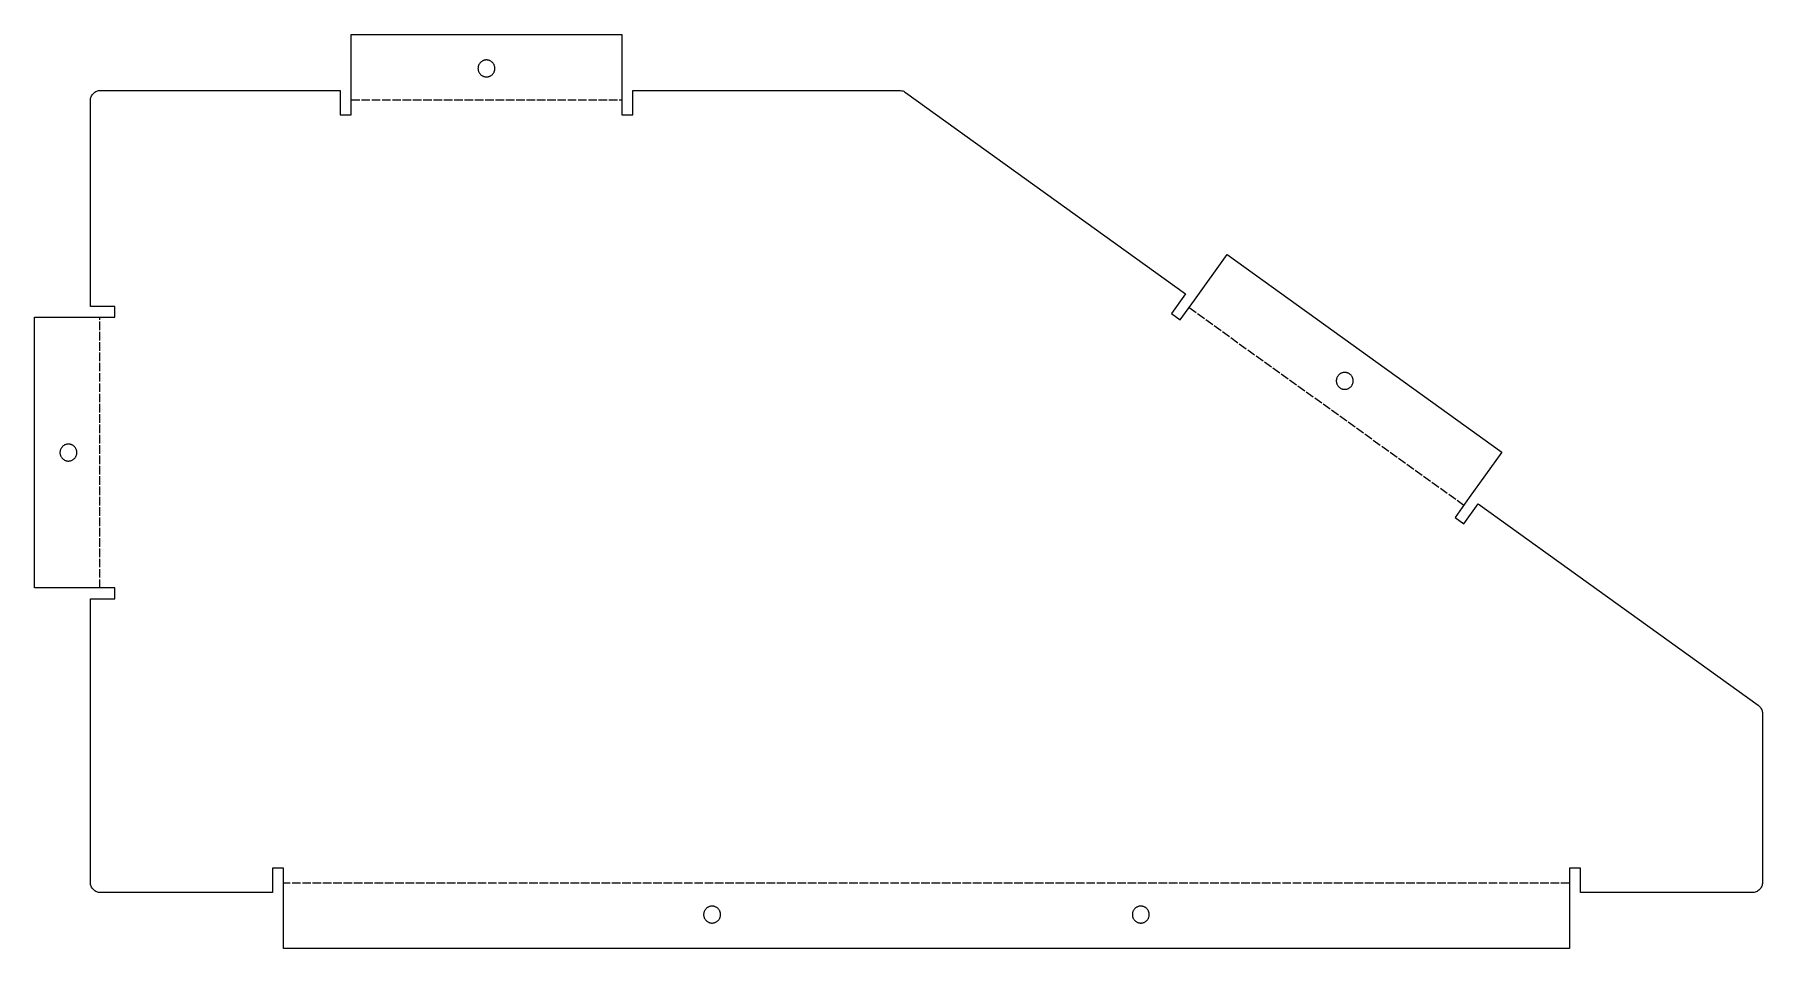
# Model space of a CAD drawing. Header units: millimetres. Extents: x 0 to 255, y 0 to 135.
import ezdxf

# ---------------------------------------------------------------- set-up
doc = ezdxf.new("R2010")
doc.units = ezdxf.units.MM
doc.linetypes.add('DASHED', pattern=[1.524, 1.27, -0.254])

msp = doc.modelspace()

# ---------------------------------------------------------------- linework, layer by layer
at = {"linetype": 'DASHED'}
for p, q in [((46.759, 125.3878), (86.759, 125.3878)), ((170.5516, 94.685), (211.1523, 65.5032)), ((9.6288, 53.2576), (9.6288, 93.2576)), ((226.759, 9.6288), (36.759, 9.6288))]:
    msp.add_line(p, q, dxfattribs=at)
for points in [[(36.759, 8.2476), (36.759, 8.2576), (36.759, 11.8644), (35.159, 11.8644), (35.159, 8.2576), (9.7576, 8.2576), (9.6106, 8.2648), (9.465, 8.2864), (9.3222, 8.3222), (9.1836, 8.3718), (9.0505, 8.4347), (8.9242, 8.5104), (8.806, 8.5981), (8.6969, 8.6969), (8.5981, 8.806), (8.5104, 8.9242), (8.4347, 9.0505), (8.3718, 9.1836), (8.3222, 9.3222), (8.2864, 9.465), (8.2648, 9.6106), (8.2576, 9.7576), (8.2576, 51.6576), (11.8644, 51.6576), (11.8644, 53.2576), (8.2576, 53.2576), (8.2476, 53.2576), (0, 53.2576), (0, 93.2576), (8.2476, 93.2576), (8.2576, 93.2576), (11.8644, 93.2576), (11.8644, 94.8576), (8.2576, 94.8576), (8.2576, 125.259), (8.2648, 125.406), (8.2864, 125.5516), (8.3222, 125.6944), (8.3718, 125.833), (8.4347, 125.9661), (8.5104, 126.0923), (8.5981, 126.2106), (8.6969, 126.3196), (8.806, 126.4185), (8.9242, 126.5062), (9.0505, 126.5819), (9.1836, 126.6448), (9.3222, 126.6944), (9.465, 126.7302), (9.6106, 126.7518), (9.7576, 126.759), (45.159, 126.759), (45.159, 123.1522), (46.759, 123.1522), (46.759, 126.759), (46.759, 126.769), (46.759, 135.0166), (86.759, 135.0166), (86.759, 126.769), (86.759, 126.759), (86.759, 123.1522), (88.359, 123.1522), (88.359, 126.759), (127.7932, 126.759), (127.9487, 126.7509), (128.1025, 126.7267), (128.253, 126.6868), (128.3986, 126.6314), (128.5376, 126.5612), (128.6686, 126.477), (170.0526, 96.7323), (167.9476, 93.8035), (169.2468, 92.8697), (171.3518, 95.7984), (176.1713, 102.5037), (216.772, 73.3219), (211.9526, 66.6166), (211.9526, 66.6166), (209.8476, 63.6879), (211.1468, 62.754), (213.2518, 65.6828), (254.6358, 35.9381), (254.7472, 35.8498), (254.8496, 35.7513), (254.9423, 35.6436), (255.0244, 35.5277), (255.0951, 35.4044), (255.1539, 35.2751), (255.2002, 35.1407), (255.2335, 35.0026), (255.2537, 34.862), (255.2604, 34.72), (255.2604, 9.7576), (255.2532, 9.6106), (255.2316, 9.465), (255.1958, 9.3222), (255.1462, 9.1836), (255.0833, 9.0505), (255.0076, 8.9242), (254.9199, 8.806), (254.821, 8.6969), (254.712, 8.5981), (254.5937, 8.5104), (254.4675, 8.4347), (254.3344, 8.3718), (254.1958, 8.3222), (254.053, 8.2864), (253.9074, 8.2648), (253.7604, 8.2576), (228.359, 8.2576), (228.359, 11.8644), (226.759, 11.8644), (226.759, 8.2576), (226.759, 8.2476), (226.759, 0), (36.759, 0)], [(67.9983, 129.8534), (68.0063, 129.9348), (68.009, 130.0166), (68.0063, 130.0983), (67.9983, 130.1797), (67.985, 130.2604), (67.9664, 130.3401), (67.9426, 130.4184), (67.9138, 130.4949), (67.8801, 130.5694), (67.8415, 130.6416), (67.7983, 130.711), (67.7507, 130.7775), (67.6988, 130.8408), (67.6429, 130.9005), (67.5832, 130.9564), (67.5199, 131.0083), (67.4534, 131.0559), (67.384, 131.0991), (67.3118, 131.1377), (67.2373, 131.1714), (67.1608, 131.2002), (67.0825, 131.224), (67.0028, 131.2426), (66.9221, 131.2559), (66.8407, 131.2639), (66.759, 131.2666), (66.6772, 131.2639), (66.5958, 131.2559), (66.5151, 131.2426), (66.4355, 131.224), (66.3572, 131.2002), (66.2806, 131.1714), (66.2061, 131.1377), (66.134, 131.0991), (66.0645, 131.0559), (65.998, 131.0083), (65.9348, 130.9564), (65.8751, 130.9005), (65.8192, 130.8408), (65.7673, 130.7775), (65.7196, 130.711), (65.6765, 130.6416), (65.6379, 130.5694), (65.6041, 130.4949), (65.5753, 130.4184), (65.5516, 130.3401), (65.533, 130.2604), (65.5197, 130.1797), (65.5117, 130.0983), (65.509, 130.0166), (65.5117, 129.9348), (65.5197, 129.8534), (65.533, 129.7727), (65.5516, 129.693), (65.5753, 129.6148), (65.6041, 129.5382), (65.6379, 129.4637), (65.6765, 129.3916), (65.7196, 129.3221), (65.7673, 129.2556), (65.8192, 129.1924), (65.8751, 129.1327), (65.9348, 129.0768), (65.998, 129.0249), (66.0645, 128.9772), (66.134, 128.934), (66.2061, 128.8955), (66.2806, 128.8617), (66.3572, 128.8329), (66.4355, 128.8092), (66.5151, 128.7906), (66.5958, 128.7773), (66.6772, 128.7692), (66.759, 128.7666), (66.8407, 128.7692), (66.9221, 128.7773), (67.0028, 128.7906), (67.0825, 128.8092), (67.1608, 128.8329), (67.2373, 128.8617), (67.3118, 128.8955), (67.384, 128.934), (67.4534, 128.9772), (67.5199, 129.0249), (67.5832, 129.0768), (67.6429, 129.1327), (67.6988, 129.1924), (67.7507, 129.2556), (67.7983, 129.3221), (67.8415, 129.3916), (67.8801, 129.4637), (67.9138, 129.5382), (67.9426, 129.6148), (67.9664, 129.693), (67.985, 129.7727)], [(194.7795, 83.6089), (194.7928, 83.6896), (194.8008, 83.771), (194.8035, 83.8527), (194.8008, 83.9345), (194.7928, 84.0159), (194.7795, 84.0966), (194.7609, 84.1763), (194.7371, 84.2545), (194.7083, 84.3311), (194.6746, 84.4056), (194.636, 84.4777), (194.5928, 84.5472), (194.5452, 84.6137), (194.4933, 84.6769), (194.4374, 84.7366), (194.3777, 84.7925), (194.3144, 84.8444), (194.2479, 84.8921), (194.1785, 84.9353), (194.1063, 84.9738), (194.0318, 85.0076), (193.9553, 85.0364), (193.877, 85.0602), (193.7973, 85.0787), (193.7166, 85.0921), (193.6352, 85.1001), (193.5535, 85.1027), (193.4717, 85.1001), (193.3903, 85.0921), (193.3096, 85.0787), (193.2299, 85.0602), (193.1517, 85.0364), (193.0751, 85.0076), (193.0006, 84.9738), (192.9285, 84.9353), (192.859, 84.8921), (192.7925, 84.8444), (192.7293, 84.7925), (192.6696, 84.7366), (192.6137, 84.6769), (192.5618, 84.6137), (192.5141, 84.5472), (192.4709, 84.4777), (192.4324, 84.4056), (192.3986, 84.3311), (192.3698, 84.2545), (192.3461, 84.1763), (192.3275, 84.0966), (192.3142, 84.0159), (192.3061, 83.9345), (192.3035, 83.8527), (192.3061, 83.771), (192.3142, 83.6896), (192.3275, 83.6089), (192.3461, 83.5292), (192.3698, 83.4509), (192.3986, 83.3744), (192.4324, 83.2999), (192.4709, 83.2277), (192.5141, 83.1583), (192.5618, 83.0918), (192.6137, 83.0286), (192.6696, 82.9689), (192.7293, 82.9129), (192.7925, 82.8611), (192.859, 82.8134), (192.9285, 82.7702), (193.0006, 82.7317), (193.0751, 82.6979), (193.1517, 82.6691), (193.2299, 82.6453), (193.3096, 82.6268), (193.3903, 82.6134), (193.4717, 82.6054), (193.5535, 82.6027), (193.6352, 82.6054), (193.7166, 82.6134), (193.7973, 82.6268), (193.877, 82.6453), (193.9553, 82.6691), (194.0318, 82.6979), (194.1063, 82.7317), (194.1785, 82.7702), (194.2479, 82.8134), (194.3144, 82.8611), (194.3777, 82.9129), (194.4374, 82.9689), (194.4933, 83.0286), (194.5452, 83.0918), (194.5928, 83.1583), (194.636, 83.2277), (194.6746, 83.2999), (194.7083, 83.3744), (194.7371, 83.4509), (194.7609, 83.5292)], [(6.226, 73.0137), (6.2393, 73.0944), (6.2473, 73.1758), (6.25, 73.2576), (6.2473, 73.3393), (6.2393, 73.4207), (6.226, 73.5014), (6.2074, 73.5811), (6.1837, 73.6594), (6.1548, 73.7359), (6.1211, 73.8104), (6.0825, 73.8826), (6.0393, 73.952), (5.9917, 74.0185), (5.9398, 74.0818), (5.8839, 74.1415), (5.8242, 74.1974), (5.761, 74.2493), (5.6945, 74.2969), (5.625, 74.3401), (5.5529, 74.3787), (5.4784, 74.4124), (5.4018, 74.4412), (5.3235, 74.465), (5.2439, 74.4836), (5.1632, 74.4969), (5.0818, 74.5049), (5, 74.5076), (4.9182, 74.5049), (4.8368, 74.4969), (4.7561, 74.4836), (4.6765, 74.465), (4.5982, 74.4412), (4.5216, 74.4124), (4.4471, 74.3787), (4.375, 74.3401), (4.3055, 74.2969), (4.239, 74.2493), (4.1758, 74.1974), (4.1161, 74.1415), (4.0602, 74.0818), (4.0083, 74.0185), (3.9607, 73.952), (3.9175, 73.8826), (3.8789, 73.8104), (3.8452, 73.7359), (3.8163, 73.6594), (3.7926, 73.5811), (3.774, 73.5014), (3.7607, 73.4207), (3.7527, 73.3393), (3.75, 73.2576), (3.7527, 73.1758), (3.7607, 73.0944), (3.774, 73.0137), (3.7926, 72.9341), (3.8163, 72.8558), (3.8452, 72.7792), (3.8789, 72.7047), (3.9175, 72.6326), (3.9607, 72.5631), (4.0083, 72.4966), (4.0602, 72.4334), (4.1161, 72.3737), (4.1758, 72.3178), (4.239, 72.2659), (4.3055, 72.2182), (4.375, 72.1751), (4.4471, 72.1365), (4.5216, 72.1027), (4.5982, 72.0739), (4.6765, 72.0502), (4.7561, 72.0316), (4.8368, 72.0183), (4.9182, 72.0103), (5, 72.0076), (5.0818, 72.0103), (5.1632, 72.0183), (5.2439, 72.0316), (5.3235, 72.0502), (5.4018, 72.0739), (5.4784, 72.1027), (5.5529, 72.1365), (5.625, 72.1751), (5.6945, 72.2182), (5.761, 72.2659), (5.8242, 72.3178), (5.8839, 72.3737), (5.9398, 72.4334), (5.9917, 72.4966), (6.0393, 72.5631), (6.0825, 72.6326), (6.1211, 72.7047), (6.1548, 72.7792), (6.1837, 72.8558), (6.2074, 72.9341)], [(101.3183, 4.7561), (101.3316, 4.8368), (101.3396, 4.9182), (101.3423, 5), (101.3396, 5.0818), (101.3316, 5.1632), (101.3183, 5.2439), (101.2997, 5.3235), (101.276, 5.4018), (101.2472, 5.4784), (101.2134, 5.5529), (101.1749, 5.625), (101.1317, 5.6945), (101.084, 5.761), (101.0321, 5.8242), (100.9762, 5.8839), (100.9165, 5.9398), (100.8533, 5.9917), (100.7868, 6.0393), (100.7173, 6.0825), (100.6452, 6.1211), (100.5707, 6.1548), (100.4941, 6.1837), (100.4158, 6.2074), (100.3362, 6.226), (100.2555, 6.2393), (100.1741, 6.2473), (100.0923, 6.25), (100.0106, 6.2473), (99.9292, 6.2393), (99.8485, 6.226), (99.7688, 6.2074), (99.6905, 6.1837), (99.614, 6.1548), (99.5395, 6.1211), (99.4673, 6.0825), (99.3979, 6.0393), (99.3314, 5.9917), (99.2681, 5.9398), (99.2084, 5.8839), (99.1525, 5.8242), (99.1006, 5.761), (99.053, 5.6945), (99.0098, 5.625), (98.9712, 5.5529), (98.9375, 5.4784), (98.9087, 5.4018), (98.8849, 5.3235), (98.8663, 5.2439), (98.853, 5.1632), (98.845, 5.0818), (98.8423, 5), (98.845, 4.9182), (98.853, 4.8368), (98.8663, 4.7561), (98.8849, 4.6765), (98.9087, 4.5982), (98.9375, 4.5216), (98.9712, 4.4471), (99.0098, 4.375), (99.053, 4.3055), (99.1006, 4.239), (99.1525, 4.1758), (99.2084, 4.1161), (99.2681, 4.0602), (99.3314, 4.0083), (99.3979, 3.9607), (99.4673, 3.9175), (99.5395, 3.8789), (99.614, 3.8452), (99.6905, 3.8163), (99.7688, 3.7926), (99.8485, 3.774), (99.9292, 3.7607), (100.0106, 3.7527), (100.0923, 3.75), (100.1741, 3.7527), (100.2555, 3.7607), (100.3362, 3.774), (100.4158, 3.7926), (100.4941, 3.8163), (100.5707, 3.8452), (100.6452, 3.8789), (100.7173, 3.9175), (100.7868, 3.9607), (100.8533, 4.0083), (100.9165, 4.0602), (100.9762, 4.1161), (101.0321, 4.1758), (101.084, 4.239), (101.1317, 4.3055), (101.1749, 4.375), (101.2134, 4.4471), (101.2472, 4.5216), (101.276, 4.5982), (101.2997, 4.6765)], [(164.6516, 4.7561), (164.665, 4.8368), (164.673, 4.9182), (164.6757, 5), (164.673, 5.0818), (164.665, 5.1632), (164.6516, 5.2439), (164.6331, 5.3235), (164.6093, 5.4018), (164.5805, 5.4784), (164.5467, 5.5529), (164.5082, 5.625), (164.465, 5.6945), (164.4173, 5.761), (164.3655, 5.8242), (164.3095, 5.8839), (164.2498, 5.9398), (164.1866, 5.9917), (164.1201, 6.0393), (164.0507, 6.0825), (163.9785, 6.1211), (163.904, 6.1548), (163.8275, 6.1837), (163.7492, 6.2074), (163.6695, 6.226), (163.5888, 6.2393), (163.5074, 6.2473), (163.4257, 6.25), (163.3439, 6.2473), (163.2625, 6.2393), (163.1818, 6.226), (163.1021, 6.2074), (163.0239, 6.1837), (162.9473, 6.1548), (162.8728, 6.1211), (162.8007, 6.0825), (162.7312, 6.0393), (162.6647, 5.9917), (162.6015, 5.9398), (162.5418, 5.8839), (162.4859, 5.8242), (162.434, 5.761), (162.3863, 5.6945), (162.3431, 5.625), (162.3046, 5.5529), (162.2708, 5.4784), (162.242, 5.4018), (162.2182, 5.3235), (162.1997, 5.2439), (162.1863, 5.1632), (162.1783, 5.0818), (162.1757, 5), (162.1783, 4.9182), (162.1863, 4.8368), (162.1997, 4.7561), (162.2182, 4.6765), (162.242, 4.5982), (162.2708, 4.5216), (162.3046, 4.4471), (162.3431, 4.375), (162.3863, 4.3055), (162.434, 4.239), (162.4859, 4.1758), (162.5418, 4.1161), (162.6015, 4.0602), (162.6647, 4.0083), (162.7312, 3.9607), (162.8007, 3.9175), (162.8728, 3.8789), (162.9473, 3.8452), (163.0239, 3.8163), (163.1021, 3.7926), (163.1818, 3.774), (163.2625, 3.7607), (163.3439, 3.7527), (163.4257, 3.75), (163.5074, 3.7527), (163.5888, 3.7607), (163.6695, 3.774), (163.7492, 3.7926), (163.8275, 3.8163), (163.904, 3.8452), (163.9785, 3.8789), (164.0507, 3.9175), (164.1201, 3.9607), (164.1866, 4.0083), (164.2498, 4.0602), (164.3095, 4.1161), (164.3655, 4.1758), (164.4173, 4.239), (164.465, 4.3055), (164.5082, 4.375), (164.5467, 4.4471), (164.5805, 4.5216), (164.6093, 4.5982), (164.6331, 4.6765)]]:
    msp.add_lwpolyline(points, close=True)

doc.saveas('drawing.dxf')
